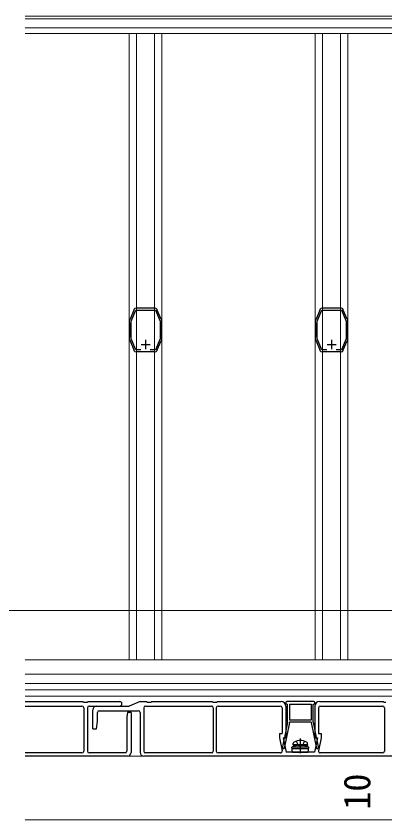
# Model space of a CAD drawing. Units: millimetres, scale not verified. Extents: x -875 to 875, y -1305 to 1298.
# Drawn here: x -92.5 to 110.1, y 504 to 945.5 of the extents above; entities that cross this region are included whole.
import ezdxf
from ezdxf.enums import TextEntityAlignment as Align

# ---------------------------------------------------------------- set-up
doc = ezdxf.new("R2010")
doc.units = ezdxf.units.MM
doc.header["$LTSCALE"] = 8
for name, color, linetype in [('0-3_YKK_11E', 7, 'Continuous'), ('0-5_YKK_13', 4, 'Continuous'), ('0-6_YKK_D', 6, 'Continuous')]:
    doc.layers.add(name, color=color, linetype=linetype)
doc.layers.add('0-4_YKK_12', color=2, linetype='Continuous', lineweight=18)
doc.styles.add('ＭＳ ゴシック', font='')
doc.styles.get('ＭＳ ゴシック').set_extended_font_data('MS Gothic')

msp = doc.modelspace()

# ---------------------------------------------------------------- linework, layer by layer
at = {"layer": '0-3_YKK_11E'}
for p, q in [((-23.85, 765.1), (-18.85, 765.1)), ((-21.35, 767.6), (-21.35, 762.6)), ((78.35, 765.1), (83.35, 765.1)), ((80.85, 767.6), (80.85, 762.6))]:
    msp.add_line(p, q, dxfattribs=at)
for points in [[(-27.737, 784.317), (-27.753, 784.162), (-27.759, 784.025), (-29.838, 779.081), (-29.935, 778.979), (-30.033, 778.876), (-30.233, 778.399)], [(-23.94, 762.1), (-26.752, 762.1), (-29.35, 768.282), (-29.35, 777.918), (-26.794, 784), (-15.906, 784), (-13.35, 777.919), (-13.35, 768.282), (-15.948, 762.1), (-18.76, 762.1)], [(-16.407, 785), (-26.293, 785), (-26.421, 785.047), (-26.57, 785.092)], [(-16.13, 785.092), (-16.278, 785.047), (-16.407, 785)], [(-12.467, 778.399), (-12.667, 778.876), (-12.765, 778.979), (-12.862, 779.081), (-14.941, 784.025), (-14.947, 784.162), (-14.962, 784.317)], [(74.462, 784.317), (74.447, 784.162), (74.441, 784.025), (72.362, 779.081), (72.265, 778.979), (72.167, 778.876), (71.967, 778.399)], [(78.26, 762.1), (75.448, 762.1), (72.85, 768.282), (72.85, 777.918), (75.406, 784), (86.294, 784), (88.85, 777.919), (88.85, 768.282), (86.252, 762.1), (83.44, 762.1)], [(85.793, 785), (75.907, 785), (75.779, 785.047), (75.63, 785.092)], [(86.07, 785.092), (85.921, 785.047), (85.793, 785)], [(89.733, 778.399), (89.533, 778.876), (89.435, 778.979), (89.338, 779.081), (87.259, 784.025), (87.253, 784.162), (87.238, 784.317)], [(-30.35, 777.818), (-30.35, 777.3), (-30.3, 777.168), (-30.25, 777.035), (-30.25, 769.165), (-30.3, 769.032), (-30.35, 768.9), (-30.35, 768.382)], [(-12.35, 768.382), (-12.35, 768.9), (-12.4, 769.032), (-12.45, 769.165), (-12.45, 777.035), (-12.4, 777.168), (-12.35, 777.3), (-12.35, 777.818)], [(71.85, 777.818), (71.85, 777.3), (71.9, 777.168), (71.95, 777.035), (71.95, 769.165), (71.9, 769.032), (71.85, 768.9), (71.85, 768.382)], [(89.85, 768.382), (89.85, 768.9), (89.8, 769.032), (89.75, 769.165), (89.75, 777.035), (89.8, 777.168), (89.85, 777.3), (89.85, 777.818)], [(-30.233, 767.801), (-30.033, 767.324), (-29.935, 767.221), (-29.838, 767.119), (-27.759, 762.175), (-27.753, 762.038), (-27.738, 761.883)], [(-14.962, 761.883), (-14.947, 762.038), (-14.941, 762.175), (-12.862, 767.119), (-12.765, 767.221), (-12.667, 767.324), (-12.467, 767.801)], [(71.967, 767.801), (72.167, 767.324), (72.265, 767.221), (72.362, 767.119), (74.441, 762.175), (74.447, 762.038), (74.462, 761.883)], [(87.238, 761.883), (87.253, 762.038), (87.259, 762.175), (89.338, 767.119), (89.435, 767.221), (89.533, 767.324), (89.733, 767.801)], [(-26.57, 761.107), (-26.421, 761.153), (-26.293, 761.2), (-16.407, 761.2), (-16.279, 761.153), (-16.13, 761.107)], [(75.63, 761.107), (75.779, 761.153), (75.907, 761.2), (85.793, 761.2), (85.921, 761.153), (86.07, 761.107)]]:
    msp.add_lwpolyline(points, dxfattribs=at)
for centre, start, end in [((-26.42, 783.6), 95.73921, 151.44435), ((-16.28, 783.6), 28.55562, 84.26075), ((75.78, 783.6), 95.73921, 151.44435), ((85.92, 783.6), 28.55562, 84.26075), ((-28.85, 777.818), 157.21229, 180.00002), ((-13.85, 777.818), 359.99994, 22.78745), ((73.35, 777.818), 157.21229, 180.00002), ((88.35, 777.818), 359.99994, 22.78745), ((-28.85, 768.382), 179.99992, 202.78766), ((-13.85, 768.382), 337.21227, 0), ((73.35, 768.382), 179.99992, 202.78766), ((88.35, 768.382), 337.21227, 0), ((-26.42, 762.6), 208.55653, 264.26086), ((-16.28, 762.6), 275.73917, 331.44408), ((75.78, 762.6), 208.55653, 264.26086), ((85.92, 762.6), 275.73917, 331.44408)]:
    msp.add_arc(centre, 1.5, start, end, dxfattribs=at)
at = {"layer": '0-4_YKK_12'}
for p, q in [((182.5, 945.5), (-87.5, 945.5)), ((182.5, 944), (-87.5, 944)), ((151, 944), (-87.5, 944)), ((182.5, 939), (-87.5, 939)), ((151, 936), (-87.5, 936)), ((-30.35, 936), (-30.35, 592)), ((-26.293, 936), (-26.293, 592)), ((-16.407, 936), (-16.407, 592)), ((-12.35, 936), (-12.35, 592)), ((71.85, 936), (71.85, 592)), ((75.907, 936), (75.907, 592)), ((85.793, 936), (85.793, 592)), ((89.85, 936), (89.85, 592)), ((192.5, 619), (-622.349, 619)), ((182, 592), (-87.5, 592)), ((182, 584), (-87.5, 584)), ((182.5, 584), (-87.5, 584)), ((152.628, 579), (-87.5, 579)), ((152.5, 575.5), (-87.5, 575.5)), ((152.5, 572), (-87.5, 572)), ((179.5, 539), (-87.5, 539)), ((179.5, 504), (-87.5, 504))]:
    msp.add_line(p, q, dxfattribs=at)
at = {"layer": '0-5_YKK_13'}
for p, q in [((-87.5, 569), (-55.834, 569)), ((-87.5, 566.5), (-56.334, 566.5)), ((-55.834, 569), (-55.334, 568.7)), ((-55.334, 568.7), (-53.334, 568.7)), ((-55.334, 565.5), (-55.334, 541.8)), ((-53.334, 568.7), (-52.834, 569)), ((-53.334, 565.5), (-53.334, 541.8)), ((-52.834, 569), (-35.584, 569)), ((-52.334, 566.5), (-35.584, 566.5)), ((-48.334, 566.5), (-30.334, 566.5)), ((-24.334, 569), (-30.334, 566.5)), ((-24.334, 569), (-20.834, 569)), ((-22.334, 565.5), (-22.334, 541.8)), ((-21.334, 566.5), (14.866, 566.5)), ((-20.834, 569), (-20.334, 568.7)), ((-20.334, 568.7), (-18.334, 568.7)), ((-18.334, 568.7), (-17.834, 569)), ((-17.834, 569), (15.166, 569)), ((15.166, 569), (15.666, 568.7)), ((15.866, 565.5), (15.866, 541.8)), ((17.466, 565.5), (17.466, 541.8)), ((17.666, 568.7), (18.166, 569)), ((18.166, 569), (53.166, 569)), ((18.466, 566.5), (52.666, 566.5)), ((53.666, 565.5), (53.666, 551.5)), ((55.666, 568.5), (55.666, 568.1)), ((55.666, 566.5), (55.666, 549)), ((71.166, 569), (56.166, 569)), ((56.166, 567.6), (56.666, 567.6)), ((56.666, 557.7), (56.666, 567.6)), ((57.666, 567.6), (57.666, 558.7)), ((57.666, 567.6), (69.666, 567.6)), ((69.666, 567.6), (69.666, 558.7)), ((70.666, 557.7), (70.666, 567.6)), ((70.666, 567.6), (71.166, 567.6)), ((71.666, 568.1), (71.666, 568.5)), ((71.666, 566.5), (71.666, 549)), ((73.666, 565.5), (73.666, 551.5)), ((74.166, 569), (109.166, 569)), ((74.666, 566.5), (108.866, 566.5)), ((109.166, 569), (109.666, 568.7)), ((109.666, 568.7), (110.666, 568.7)), ((109.866, 565.5), (109.866, 541.8)), ((-50.334, 554), (-50.334, 564.5)), ((-47.834, 558), (-47.834, 563)), ((-46.834, 564), (-25.334, 564)), ((-29.334, 563), (-29.334, 541)), ((-24.334, 563), (-24.334, 541)), ((-48.334, 554), (-47.834, 558)), ((-31.634, 560.6), (-31.634, 541.8)), ((57.666, 557.599), (54.733, 543.2)), ((56.666, 557.7), (54.935, 549.2)), ((69.666, 558.7), (57.666, 558.7)), ((69.666, 557.7), (57.666, 557.7)), ((57.666, 557.7), (57.666, 557.599)), ((69.666, 557.7), (69.666, 557.599)), ((69.666, 557.599), (72.599, 543.2)), ((70.666, 557.7), (72.398, 549.2)), ((-50.334, 554), (-48.334, 554)), ((52.166, 551.5), (53.666, 551.5)), ((52.166, 551.5), (52.166, 549)), ((52.166, 549), (53.685, 542.012)), ((54.635, 547.727), (53.916, 544.2)), ((54.166, 549), (55.666, 549)), ((54.166, 549), (55.84, 541.3)), ((54.635, 548.9), (54.635, 547.727)), ((63.666, 548.7), (63.666, 540.8)), ((73.166, 549), (71.492, 541.3)), ((71.666, 549), (73.166, 549)), ((75.166, 549), (73.647, 542.012)), ((73.666, 551.5), (75.166, 551.5)), ((75.166, 551.5), (75.166, 549)), ((53.916, 544.2), (54.004, 543.2)), ((54.004, 543.2), (54.733, 543.2)), ((61.166, 544.8), (58.916, 543.981)), ((68.416, 543.981), (58.916, 543.981)), ((59.444, 541.3), (58.916, 543.981)), ((59.666, 545.3), (59.808, 546.102)), ((67.666, 545.3), (59.666, 545.3)), ((59.666, 545.3), (59.754, 544.8)), ((67.578, 544.8), (59.754, 544.8)), ((66.166, 544.8), (61.166, 544.8)), ((66.166, 544.8), (68.416, 543.981)), ((67.666, 545.3), (67.525, 546.102)), ((67.666, 545.3), (67.578, 544.8)), ((67.888, 541.3), (68.416, 543.981)), ((72.599, 543.2), (73.329, 543.2)), ((73.416, 544.2), (73.329, 543.2)), ((-56.334, 540.8), (-87.5, 540.8)), ((-31.334, 539), (-87.5, 539)), ((-32.634, 540.8), (-52.334, 540.8)), ((175.666, 539), (-22.334, 539)), ((14.866, 540.8), (-21.334, 540.8)), ((52.708, 540.8), (18.466, 540.8)), ((63.166, 541.3), (55.84, 541.3)), ((68.221, 542.988), (59.112, 542.988)), ((59.444, 541.3), (67.888, 541.3)), ((71.492, 541.3), (64.166, 541.3)), ((108.866, 540.8), (74.624, 540.8))]:
    msp.add_line(p, q, dxfattribs=at)
for points in [[(15.666, 568.7), (16.666, 568.7), (17.666, 568.7)], [(-29.334, 563), (-31.334, 563), (-31.634, 560.6)], [(72.698, 548.9), (72.698, 547.727), (73.416, 544.2)], [(61.408, 547.295), (62.521, 545.063), (63.666, 544.454)], [(65.924, 547.295), (64.811, 545.063), (63.666, 544.454)]]:
    msp.add_lwpolyline(points, dxfattribs=at)
for centre, radius, start, end in [((-56.334, 565.5), 1, 0, 90), ((-52.334, 565.5), 1, 90, 180), ((-48.334, 564.5), 2, 90, 180), ((-35.584, 567.75), 1.25, 270, 90), ((-21.334, 565.5), 1, 90, 180), ((14.866, 565.5), 1, 0, 90), ((18.466, 565.5), 1, 90, 180), ((52.666, 565.5), 1, 0, 90), ((53.166, 566.5), 2.5, 0, 90), ((56.166, 568.5), 0.5, 90, 180), ((56.166, 568.1), 0.5, 180, 270), ((71.166, 568.5), 0.5, 0, 90), ((71.166, 568.1), 0.5, 270, 0), ((74.166, 566.5), 2.5, 90, 180), ((74.666, 565.5), 1, 90, 180), ((108.866, 565.5), 1, 0, 90), ((-46.834, 563), 1, 90, 180), ((-25.334, 563), 1, 0, 90), ((54.935, 548.9), 0.3, 90, 180), ((63.666, 541.2), 6.5, 57.94412, 122.05588), ((72.398, 548.9), 0.3, 0, 90), ((60.694, 545.946), 0.9, 122.05588, 170), ((66.638, 545.946), 0.9, 10, 57.94412), ((-56.334, 541.8), 1, 270, 0), ((-52.334, 541.8), 1, 180, 270), ((-32.634, 541.8), 1, 270, 0), ((-31.334, 541), 2, 270, 0), ((-22.334, 541), 2, 180, 270), ((-21.334, 541.8), 1, 180, 270), ((14.866, 541.8), 1, 270, 0), ((18.466, 541.8), 1, 180, 270), ((52.708, 541.8), 1, 270, 12.26477), ((63.666, 541.3), 0.5, 180, 0), ((74.624, 541.8), 1, 167.73523, 270), ((108.866, 541.8), 1, 270, 0)]:
    msp.add_arc(centre, radius, start, end, dxfattribs=at)

# ---------------------------------------------------------------- texts
at = {"layer": '0-6_YKK_D', "style": 'ＭＳ ゴシック'}
msp.add_text('10', height=14.66, rotation=90, dxfattribs=at).set_placement((106.5, 509.532), align=Align.BOTTOM_LEFT)

doc.saveas('drawing.dxf')
